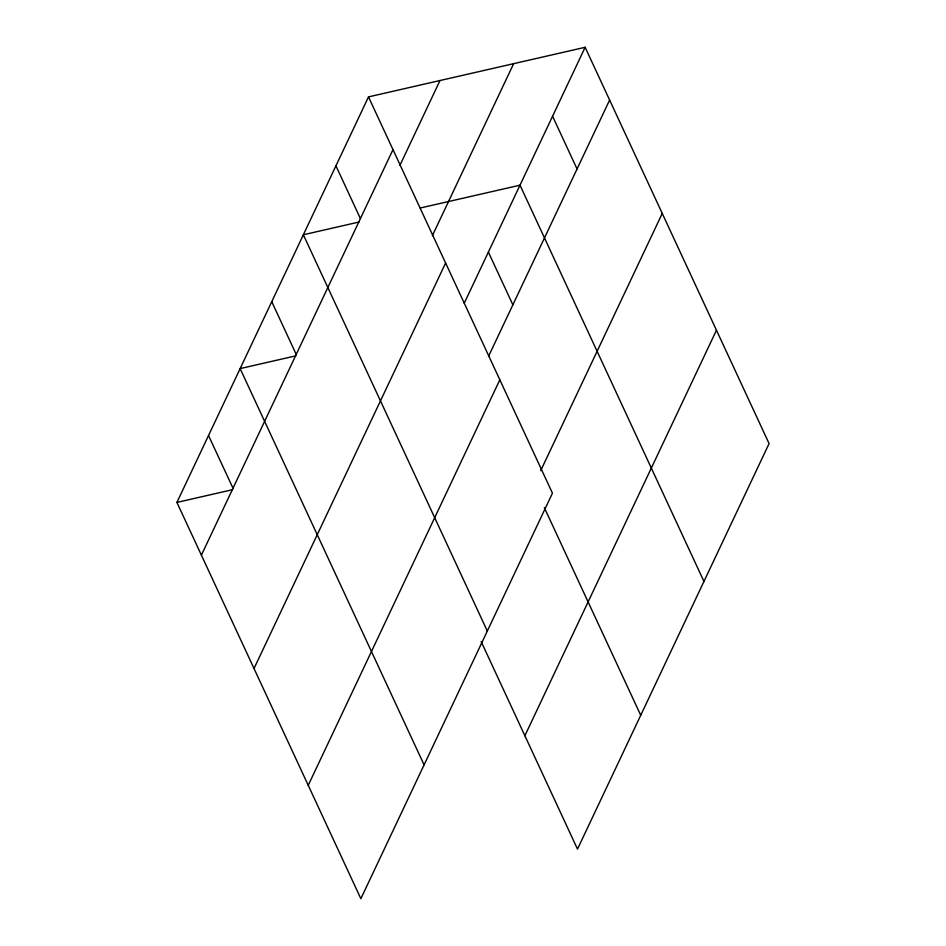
<?xml version="1.0" encoding="UTF-8"?>
<svg xmlns="http://www.w3.org/2000/svg" width="946" height="946" viewBox="0 0 946 946"><rect width="100%" height="100%" fill="white"/><g stroke="black" fill="none" stroke-linecap="round" stroke-linejoin="round"><path stroke-width="1.42" d="M368.502 96.894L552.452 493.173L360.864 898.7L176.914 502.421L368.502 96.894L585.136 47.3L769.086 443.579L577.498 849.106L481.136 641.506M201.392 555.16L392.98 149.634M399.91 165.373L439.996 80.528M432.393 235.66L513.654 63.666M254.013 668.526L445.613 263M464.214 303.264L585.136 47.3M488.692 356.003L609.626 100.051M308.23 785.334L499.831 379.807M540.698 470.682L662.247 213.418M524.876 735.74L716.465 330.213M359.125 222.003L303.359 234.774L487.308 631.053M420.178 208.025L520.004 185.18L703.954 581.459M295.897 355.826L240.13 368.597L424.08 764.876M176.914 502.421L232.669 489.65M552.57 116.24L577.06 168.991M488.384 252.085L512.874 304.837M544.352 507.683L640.726 715.282M335.936 165.834L360.414 218.573M271.75 301.679L296.228 354.431M208.522 435.503L233.012 488.254"/></g></svg>
